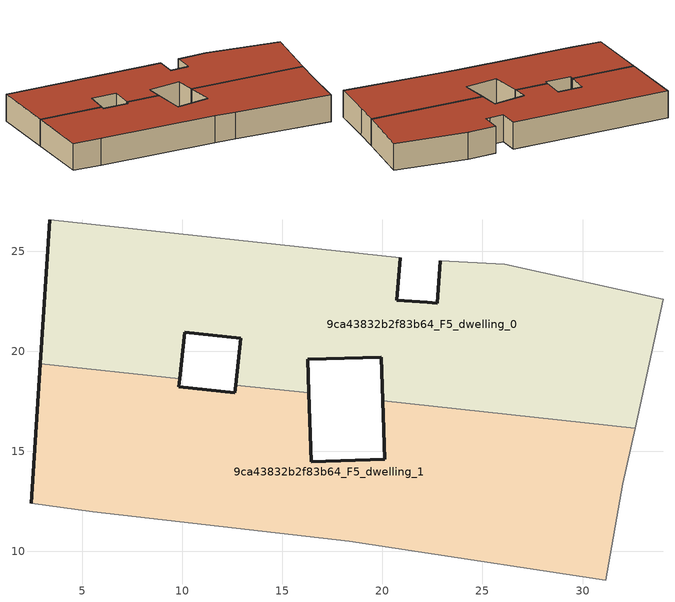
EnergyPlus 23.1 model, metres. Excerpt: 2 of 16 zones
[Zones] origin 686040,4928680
9ca43832b2f83b64_F5_dwelling_0
 floor to 9ca43832b2f83b64_F4_dwelling_0 (EU_floor_Construction): 32.63,16.16 34.03,22.59 26.11,24.36 22.9,24.53 22.74,22.41 22.23,22.45 20.72,22.55 20.88,24.67 3.37,26.57 2.9,19.38 9.87,18.62 10.13,20.95 12.91,20.66 12.67,18.32 16.33,17.92 16.27,19.59 19.94,19.71 20.01,17.52 z15
 wall outside (EU_wall_Construction): 20.01,17.52 19.94,19.71 16.27,19.59 16.33,17.92 / 12.67,18.32 12.91,20.66 10.13,20.95 9.87,18.62 / 2.9,19.38 3.37,26.57 / 20.88,24.67 20.72,22.55 22.23,22.45 22.74,22.41 22.9,24.53 z15:18
 wall adiabatic (EU_wall_Construction): 22.9,24.53 26.11,24.36 34.03,22.59 32.63,16.16 / 3.37,26.57 20.88,24.67 z15:18
 wall to 9ca43832b2f83b64_F5_dwelling_1 (EU_wall_Construction): 32.63,16.16 20.01,17.52 / 16.33,17.92 12.67,18.32 / 9.87,18.62 2.9,19.38 z15:18
 roof outside (EU_roof_Construction): 34.03,22.59 32.63,16.16 20.01,17.52 19.94,19.71 16.27,19.59 16.33,17.92 12.67,18.32 12.91,20.66 10.13,20.95 9.87,18.62 2.9,19.38 3.37,26.57 20.88,24.67 20.72,22.55 22.23,22.45 22.74,22.41 22.9,24.53 26.11,24.36 z18
9ca43832b2f83b64_F5_dwelling_1
 floor to 9ca43832b2f83b64_F4_dwelling_1 (EU_floor_Construction): 31.17,8.57 32.02,13.38 32.63,16.16 20.01,17.52 20.11,14.61 16.44,14.49 16.33,17.92 12.67,18.32 12.63,17.93 9.82,18.22 9.87,18.62 2.9,19.38 2.45,12.42 5.53,11.99 18.35,10.5 20.64,10.16 z15
 wall outside (EU_wall_Construction): 9.87,18.62 9.82,18.22 12.63,17.93 12.67,18.32 / 16.33,17.92 16.44,14.49 20.11,14.61 20.01,17.52 / 2.45,12.42 2.9,19.38 z15:18
 wall adiabatic (EU_wall_Construction): 32.63,16.16 32.02,13.38 31.17,8.57 20.64,10.16 18.35,10.5 5.53,11.99 2.45,12.42 z15:18
 roof outside (EU_roof_Construction): 32.63,16.16 32.02,13.38 31.17,8.57 20.64,10.16 18.35,10.5 5.53,11.99 2.45,12.42 2.9,19.38 9.87,18.62 9.82,18.22 12.63,17.93 12.67,18.32 16.33,17.92 16.44,14.49 20.11,14.61 20.01,17.52 z18
[Building]
EU S2 Campaign: North Axis=0; Terrain=City; Solar Distribution=FullExterior
[Site:Location]
Bologna: Latitude=44.5; Longitude=11.25; Time Zone=1; Elevation=37
[SizingPeriod:WeatherFileDays]
AnnualSizingPeriod: Begin Month=1; Begin Day of Month=1; End Month=12; End Day of Month=31; Day of Week for Start Day=Monday; Use Weather File Daylight Saving Period=No; Use Weather File Rain and Snow Indicators=No
[MATERIAL]
EU_InternalMass_Material: Roughness=MediumRough; Thickness=0.1; Conductivity=1; Density=1800; Specific Heat=900; Thermal Absorptance=0.9; Solar Absorptance=0.7; Visible Absorptance=0.7
[MATERIAL:NOMASS] Roughness=MediumRough; Thermal Absorptance=0.9; Solar Absorptance=0.7; Visible Absorptance=0.7
Name | Thermal Resistance
EU_wall_NoMass | 0.905828
EU_roof_NoMass | 0.37593
EU_floor_NoMass | 0.67114
[CONSTRUCTION]
EU_wall_Construction: EU_wall_NoMass
EU_roof_Construction: EU_roof_NoMass
EU_floor_Construction: EU_floor_NoMass
EU_InternalMass_Construction: EU_InternalMass_Material
[ZONE] Type=1; Multiplier=1; Ceiling Height=autocalculate; Floor Area=autocalculate; Part of Total Floor Area=Yes
Name | Volume
9ca43832b2f83b64_F5_dwelling_0 | 600.532
9ca43832b2f83b64_F5_dwelling_1 | 600.508
[INTERNALMASS] Construction=EU_InternalMass_Construction
Name | Zone or ZoneList | Surface Area
9ca43832b2f83b64_F5_dwelling_0_EU_InternalMass | 9ca43832b2f83b64_F5_dwelling_0 | 200.177
9ca43832b2f83b64_F5_dwelling_1_EU_InternalMass | 9ca43832b2f83b64_F5_dwelling_1 | 200.169
[OTHEREQUIPMENT] Fuel Type=Electricity; Design Level Calculation Method=Watts/Area; Power per Zone Floor Area=1; Fraction Latent=0; Fraction Radiant=0; Fraction Lost=0; Carbon Dioxide Generation Rate=0; EndUse Subcategory=EU_Step8_InternalGains
Name | Zone or ZoneList or Space or SpaceList | Schedule
EU_Step8_InternalGain_9ca43832b2f83b64_F5_dwelling_0_f000 | 9ca43832b2f83b64_F5_dwelling_0 | EU_Step8_GainSchedule_9ca43832b2f83b64_F5_dwelling_0_f000
EU_Step8_InternalGain_9ca43832b2f83b64_F5_dwelling_1_f000 | 9ca43832b2f83b64_F5_dwelling_1 | EU_Step8_GainSchedule_9ca43832b2f83b64_F5_dwelling_1_f000
[ZONEVENTILATION:DESIGNFLOWRATE] Schedule=EU_AlwaysOn; Design Flow Rate Calculation Method=AirChanges/Hour; Air Changes per Hour=0.73129; Ventilation Type=Natural; Fan Pressure Rise=0; Fan Total Efficiency=1; Constant Term Coefficient=1; Temperature Term Coefficient=0; Velocity Term Coefficient=0; Velocity Squared Term Coefficient=0; Minimum Indoor Temperature=-100; Maximum Indoor Temperature=100; Delta Temperature=-100; Minimum Outdoor Temperature=-100; Maximum Outdoor Temperature=100; Maximum Wind Speed=40
Name | Zone or ZoneList or Space or SpaceList
EU_ConstantAir_9ca43832b2f83b64_F5_dwelling_0 | 9ca43832b2f83b64_F5_dwelling_0
EU_ConstantAir_9ca43832b2f83b64_F5_dwelling_1 | 9ca43832b2f83b64_F5_dwelling_1
[HVACTEMPLATE:THERMOSTAT] Constant Heating Setpoint=20; Constant Cooling Setpoint=50
EU_HeatOnly_9ca43832b2f83b64_F0_dwelling_1; EU_HeatOnly_9ca43832b2f83b64_F0_dwelling_2; EU_HeatOnly_9ca43832b2f83b64_F1_dwelling_0; EU_HeatOnly_9ca43832b2f83b64_F1_dwelling_1; EU_HeatOnly_9ca43832b2f83b64_F1_dwelling_2; EU_HeatOnly_9ca43832b2f83b64_F2_dwelling_0; EU_HeatOnly_9ca43832b2f83b64_F2_dwelling_1; EU_HeatOnly_9ca43832b2f83b64_F2_dwelling_2; EU_HeatOnly_9ca43832b2f83b64_F3_dwelling_0; EU_HeatOnly_9ca43832b2f83b64_F3_dwelling_1; EU_HeatOnly_9ca43832b2f83b64_F3_dwelling_2; EU_HeatOnly_9ca43832b2f83b64_F4_dwelling_0; EU_HeatOnly_9ca43832b2f83b64_F4_dwelling_1; EU_HeatOnly_9ca43832b2f83b64_F5_dwelling_0; EU_HeatOnly_9ca43832b2f83b64_F5_dwelling_1
[HVACTEMPLATE:ZONE:IDEALLOADSAIRSYSTEM] System Availability Schedule=EU_AlwaysOn; Maximum Heating Supply Air Temperature=50; Minimum Cooling Supply Air Temperature=13; Maximum Heating Supply Air Humidity Ratio=0.0156; Minimum Cooling Supply Air Humidity Ratio=0.0077; Heating Limit=NoLimit; Cooling Limit=NoLimit; Heating Availability Schedule=EU_AlwaysOn; Cooling Availability Schedule=EU_CoolingOff; Dehumidification Control Type=ConstantSensibleHeatRatio; Cooling Sensible Heat Ratio=0.7; Dehumidification Setpoint=60; Humidification Control Type=None; Humidification Setpoint=30; Outdoor Air Method=None; Outdoor Air Flow Rate per Person=0.00944; Outdoor Air Flow Rate per Zone Floor Area=0; Outdoor Air Flow Rate per Zone=0; Demand Controlled Ventilation Type=None; Outdoor Air Economizer Type=NoEconomizer; Heat Recovery Type=None; Sensible Heat Recovery Effectiveness=0.7; Latent Heat Recovery Effectiveness=0.65
Name | Template Thermostat
9ca43832b2f83b64_F5_dwelling_0 | EU_HeatOnly_9ca43832b2f83b64_F5_dwelling_0
9ca43832b2f83b64_F5_dwelling_1 | EU_HeatOnly_9ca43832b2f83b64_F5_dwelling_1
[SIZING:ZONE] Zone Cooling Design Supply Air Temperature Input Method=SupplyAirTemperature; Zone Cooling Design Supply Air Temperature=13; Zone Heating Design Supply Air Temperature Input Method=SupplyAirTemperature; Zone Heating Design Supply Air Temperature=50; Zone Cooling Design Supply Air Humidity Ratio=0.008; Zone Heating Design Supply Air Humidity Ratio=0.008; Cooling Design Air Flow Method=DesignDay; Cooling Design Air Flow Rate=0; Cooling Minimum Air Flow per Zone Floor Area=0.000762; Cooling Minimum Air Flow=0; Cooling Minimum Air Flow Fraction=0.2; Heating Design Air Flow Method=DesignDay; Heating Design Air Flow Rate=0; Heating Maximum Air Flow per Zone Floor Area=0.002032; Heating Maximum Air Flow=0.141576; Heating Maximum Air Flow Fraction=0.3; Account for Dedicated Outdoor Air System=No; Dedicated Outdoor Air System Control Strategy=NeutralSupplyAir; Dedicated Outdoor Air Low Setpoint Temperature for Design=autosize; Dedicated Outdoor Air High Setpoint Temperature for Design=autosize; Zone Load Sizing Method=Sensible Load Only No Latent Load; Zone Latent Cooling Design Supply Air Humidity Ratio Input Method=HumidityRatioDifference; Zone Cooling Design Supply Air Humidity Ratio Difference=0.005; Zone Latent Heating Design Supply Air Humidity Ratio Input Method=HumidityRatioDifference; Zone Humidification Design Supply Air Humidity Ratio Difference=0.005
9ca43832b2f83b64_F5_dwelling_0; 9ca43832b2f83b64_F5_dwelling_1
[SCHEDULE:CONSTANT]
Name | Hourly Value
EU_AlwaysOn | 1
EU_CoolingOff | 0
[SCHEDULE:FILE] Column Number=1; Rows to Skip at Top=0; Number of Hours of Data=8760; Column Separator=Comma; Interpolate to Timestep=No; Minutes per Item=60; Adjust Schedule for Daylight Savings=Yes
Name | File
EU_Step8_GainSchedule_9ca43832b2f83b64_F5_dwelling_0_f000 | ../../schedules/9ca43832b2f83b64/9ca43832b2f83b64_F5_dwelling_0_f000_gain.csv
EU_Step8_GainSchedule_9ca43832b2f83b64_F5_dwelling_1_f000 | ../../schedules/9ca43832b2f83b64/9ca43832b2f83b64_F5_dwelling_1_f000_gain.csv
